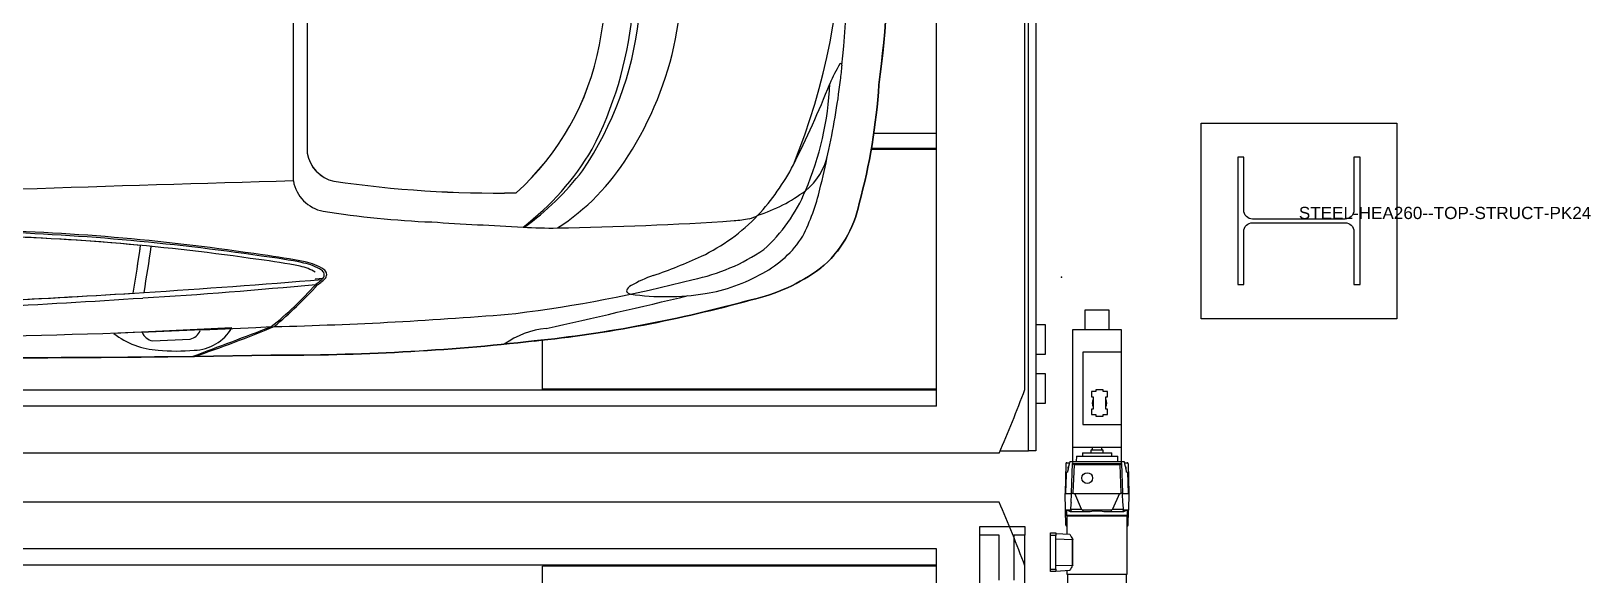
# Model space of a CAD drawing. Header units: millimetres. Extents: x 748 to 17792, y 1005 to 4889.
# Drawn here: x 9582.7 to 9901.5, y 1927.1 to 2038.3 of the extents above; entities that cross this region are included whole.
import ezdxf

# ---------------------------------------------------------------- set-up
doc = ezdxf.new("R2010")
doc.units = ezdxf.units.MM
doc.linetypes.add('PHANTOM', pattern=[12.7, 6.35, -1.27, 1.27, -1.27, 1.27, -1.27])
for name, color, linetype in [('PK24E', 7, 'Continuous'), ('PK24E-COMP-CAR', 7, 'Continuous'), ('PK24E-STRUCT-STEEL', 254, 'Continuous'), ('PKE24E-HIDDEN', 7, 'Continuous')]:
    doc.layers.add(name, color=color, linetype=linetype)
for name, color, linetype, true_color in [('PK24E-COMP-PALLET', 132, 'Continuous', 0x00b7c8), ('PK24E-HELPER', 253, 'PHANTOM', 0xa1a1a1), ('PK24E-SYS-LIFT', 31, 'Continuous', 0xffcc5a), ('PK24E-SYS-SHELF', 31, 'Continuous', 0xffcc5a)]:
    doc.layers.add(name, color=color, linetype=linetype, true_color=true_color)
doc.layers.add('PK24E-TTARROW', color=20, linetype='Continuous', lineweight=20, true_color=0xf54b32)
doc.styles.get("Standard").update_dxf_attribs({"font": 'arial.ttf'})

# ---------------------------------------------------------------- blocks, each defined once
blk = doc.blocks.new('ELIFTTT-CHASIS--TOP-COMP-PKE24')
at = {"layer": 'PK24E-SYS-LIFT'}
for p, q in [((279.75, 149.25), (279.75, 145.25)), ((284.75, 149.25), (279.75, 149.25)), ((284.75, 145.25), (284.75, 149.25)), ((277.25, 145.25), (277.25, 121.25)), ((287.25, 145.25), (277.25, 145.25)), ((287.25, 140.65), (287.25, 145.25)), ((287.25, 140.65), (279.35, 140.65)), ((279.35, 140.65), (279.35, 125.85)), ((287.25, 125.85), (287.25, 140.65)), ((281.1, 132.62), (281.1, 131.52)), ((282.02, 132.62), (281.1, 132.62)), ((281.1, 131.52), (281.48, 131.52)), ((281.48, 131.52), (281.48, 128.98)), ((283.48, 132.95), (282.02, 132.95)), ((282.02, 132.95), (282.02, 132.62)), ((283.48, 132.62), (283.48, 132.95)), ((284.4, 132.62), (283.48, 132.62)), ((284.02, 131.52), (284.4, 131.52)), ((284.02, 128.98), (284.02, 131.52)), ((284.4, 131.52), (284.4, 132.62)), ((281.1, 128.98), (281.1, 127.88)), ((281.48, 128.98), (281.1, 128.98)), ((281.1, 127.88), (282.02, 127.88)), ((282.02, 127.88), (282.02, 127.55)), ((282.02, 127.55), (283.48, 127.55)), ((283.48, 127.88), (284.4, 127.88)), ((283.48, 127.55), (283.48, 127.88)), ((284.4, 128.98), (284.02, 128.98)), ((284.4, 127.88), (284.4, 128.98)), ((279.35, 125.85), (287.25, 125.85)), ((287.25, 121.25), (287.25, 125.85)), ((277.25, 121.25), (287.25, 121.25)), ((277.25, 121.25), (277.25, 118.3)), ((281.25, 121.25), (281.25, 120.7)), ((283.25, 120.7), (283.25, 121.25)), ((287.25, 118.3), (287.25, 121.25)), ((276.06, 118.05), (276.61, 118.05)), ((276.68, 118.3), (277.28, 118.3)), ((277.28, 118.3), (277.26, 117.91)), ((277.28, 118.3), (287.22, 118.3)), ((278.03, 119.4), (277.97, 118.3)), ((278.03, 119.4), (286.47, 119.4)), ((279.25, 120.1), (279.25, 119.4)), ((279.25, 120.1), (285.25, 120.1)), ((281.1, 120.7), (281, 120.6)), ((281, 120.6), (281, 120.1)), ((283.5, 120.6), (281, 120.6)), ((281.1, 120.7), (283.4, 120.7)), ((283.5, 120.6), (283.4, 120.7)), ((283.5, 120.1), (283.5, 120.6)), ((285.25, 119.4), (285.25, 120.1)), ((286.53, 118.3), (286.47, 119.4)), ((287.24, 117.91), (287.22, 118.3)), ((287.22, 118.3), (287.82, 118.3)), ((287.89, 118.05), (288.44, 118.05)), ((275.86, 117.85), (275.75, 111.75)), ((275.94, 116.1), (275.79, 111.75)), ((275.96, 115.62), (275.92, 115.63)), ((275.94, 116.1), (276.18, 116.1)), ((277.04, 111.91), (277.26, 117.91)), ((277.55, 117.61), (277.26, 117.91)), ((277.26, 117.91), (287.24, 117.91)), ((277.55, 117.61), (277.34, 111.91)), ((286.95, 117.61), (277.55, 117.61)), ((287.24, 117.91), (286.95, 117.61)), ((287.16, 111.91), (286.95, 117.61)), ((287.24, 117.91), (287.46, 111.91)), ((288.32, 116.1), (288.56, 116.1)), ((288.71, 111.75), (288.56, 116.1)), ((288.64, 117.85), (288.75, 111.75)), ((275.67, 111.75), (275.73, 108.41)), ((275.67, 111.75), (277.04, 111.75)), ((275.88, 114.18), (275.91, 114.17)), ((276.97, 109.94), (277.03, 111.69)), ((277.03, 111.69), (277.34, 111.91)), ((277.04, 111.91), (277.03, 111.69)), ((277.41, 111.75), (277.34, 111.91)), ((277.41, 111.75), (277.69, 111.75)), ((279.06, 108.55), (277.69, 111.75)), ((277.69, 111.75), (286.81, 111.75)), ((286.81, 111.75), (285.44, 108.55)), ((286.81, 111.75), (287.09, 111.75)), ((287.09, 111.75), (287.16, 111.91)), ((287.47, 111.69), (287.16, 111.91)), ((287.46, 111.91), (287.47, 111.69)), ((287.46, 111.75), (288.83, 111.75)), ((287.53, 109.94), (287.47, 111.69)), ((288.77, 108.41), (288.83, 111.75)), ((275.73, 108.41), (276, 108.14)), ((275.73, 108.41), (276.78, 108.41)), ((276.78, 108.41), (277.13, 108)), ((276.83, 108.55), (279.06, 108.55)), ((279.06, 108.55), (279.3, 108.41)), ((279.3, 108.41), (285.2, 108.41)), ((279.3, 108.41), (279.43, 108)), ((285.2, 108.41), (285.07, 108)), ((285.2, 108.41), (285.44, 108.55)), ((285.44, 108.55), (287.67, 108.55)), ((287.72, 108.41), (287.37, 108)), ((287.72, 108.41), (288.77, 108.41)), ((288.5, 108.14), (288.77, 108.41)), ((275.86, 105.25), (275.81, 108.33)), ((276, 108.31), (276, 107.35)), ((276, 107.35), (288.5, 107.35)), ((276.1, 107.18), (276.1, 103.44)), ((276.1, 107.18), (282.25, 107.18)), ((277.13, 108), (276.81, 108)), ((279.43, 108), (277.13, 108)), ((280.85, 108), (279.43, 108)), ((282.25, 107.18), (288.4, 107.18)), ((285.07, 108), (283.65, 108)), ((287.37, 108), (285.07, 108)), ((287.69, 108), (287.37, 108)), ((288.4, 95.25), (288.4, 107.18)), ((288.5, 107.35), (288.5, 108.31)), ((288.64, 105.25), (288.69, 108.33)), ((272.75, 103.18), (272.75, 103.68)), ((272.75, 103.68), (273.85, 103.68)), ((272.75, 96.28), (272.75, 103.18)), ((273.85, 103.18), (272.75, 103.18)), ((273.85, 103.68), (273.85, 103.18)), ((273.85, 103.56), (276.71, 103.41)), ((273.85, 96.28), (273.85, 103.18)), ((273.85, 102.45), (277.25, 102.38)), ((276.06, 105.05), (276.1, 105.05)), ((277.25, 102.45), (277.25, 102.38)), ((277.25, 97.08), (277.25, 102.38)), ((277.25, 102.38), (277.25, 102.38)), ((277.3, 102.38), (277.25, 102.38)), ((277.3, 97.08), (277.3, 102.38)), ((288.4, 105.05), (288.44, 105.05)), ((272.75, 95.78), (272.75, 96.28)), ((272.75, 96.28), (273.85, 96.28)), ((273.85, 95.78), (272.75, 95.78)), ((273.85, 97), (277.25, 97.08)), ((273.85, 96.28), (273.85, 95.78)), ((273.85, 95.9), (276.71, 96.05)), ((276.1, 96.02), (276.1, 95.25)), ((277.25, 97.08), (277.25, 97.08)), ((277.25, 97.01), (277.25, 97.08)), ((277.3, 97.08), (277.25, 97.08)), ((276.1, 95.25), (288.4, 95.25)), ((276.2, 95.25), (276.2, 88.12)), ((288.3, 85.1), (288.3, 95.25))]:
    blk.add_line(p, q, dxfattribs=at)
for centre, radius in [((280.25, 114.91), 1.1), ((0, 0), 109)]:
    blk.add_circle(centre, radius, dxfattribs=at)
for centre, radius, start, end in [((282.75, 130.25), 1.5, 147.8509, 212.1491), ((282.75, 130.25), 1.5, 327.8509, 32.1491), ((276.06, 117.85), 0.2, 90, 179), ((288.44, 117.85), 0.2, 1, 90), ((276.75, 117), 0.45, 132.2453, 204.5747), ((287.75, 117), 0.45, 335.4253, 47.7547), ((276.06, 105.25), 0.2, 181, 270), ((276.2, 107.35), 0.2, 180, 240), ((282.25, 101.91), 6.25, 77.0707, 102.9293), ((288.3, 107.35), 0.2, 300, 0), ((288.44, 105.25), 0.2, 270, 359), ((282.25, 106.03), 6.15, 215.6016, 216.4055), ((282.25, 93.43), 6.15, 143.5945, 144.3984)]:
    blk.add_arc(centre, radius, start, end, dxfattribs=at)
for centre, major_axis, ratio, start_param, end_param in [((305.67, 111.06), (0, 29.91), 0.99939, 1.327153, 1.396535), ((258.83, 111.06), (0, 29.91), 0.99939, 4.886651, 4.956033), ((305.37, 85.52), (-26.34, 26.35), 0.507159, 0.207962, 0.215452), ((304.57, 27.64), (-17.65, 106.42), 0.210216, 0.652517, 0.672911), ((259.93, 27.64), (17.65, 106.42), 0.210212, 5.610299, 5.630699), ((259.13, 85.52), (26.34, 26.35), 0.507143, 6.067743, 6.075233), ((282.25, 105.66), (-4.43, 4.6), 0.92858, 1.214489, 1.388243), ((282.25, 93.8), (4.43, 4.6), 0.92858, 1.75335, 1.927104)]:
    blk.add_ellipse(centre, major_axis=major_axis, ratio=ratio, start_param=start_param, end_param=end_param, dxfattribs=at)
for points, knots in [([(282.09, 121.25), (282.11, 121.24), (282.16, 121.21), (282.25, 121.2), (282.34, 121.21), (282.39, 121.24), (282.41, 121.25)], [0, 0, 0, 0, 0.230406, 0.49981, 0.78779, 1, 1, 1, 1]), ([(276.68, 118.3), (276.68, 118.3), (276.67, 118.3), (276.67, 118.28), (276.67, 118.28)], [0, 0, 0, 0, 0.487803, 1, 1, 1, 1]), ([(287.83, 118.28), (287.83, 118.28), (287.83, 118.3), (287.82, 118.3), (287.82, 118.3)], [0, 0, 0, 0, 0.485402, 1, 1, 1, 1]), ([(275.89, 114.18), (275.89, 114.18), (275.89, 114.16), (275.89, 114.22), (275.9, 114.37), (275.9, 114.62), (275.9, 114.9), (275.91, 115.18), (275.91, 115.43), (275.92, 115.58), (275.92, 115.64), (275.92, 115.63), (275.92, 115.63)], [0, 0, 0, 0, 0.000422, 0.125216, 0.249969, 0.374831, 0.499914, 0.625089, 0.750116, 0.875001, 0.999834, 1, 1, 1, 1]), ([(275.92, 115.24), (275.92, 115.23), (275.92, 115.15), (275.91, 114.97), (275.9, 114.73), (275.9, 114.53), (275.9, 114.43), (275.9, 114.39)], [0, 0, 0, 0, 0.041978, 0.30628, 0.570431, 0.834353, 1, 1, 1, 1]), ([(275.92, 114.19), (275.92, 114.19), (275.93, 114.2), (275.94, 114.28), (275.96, 114.44), (275.97, 114.66), (275.99, 114.9), (275.99, 115.15), (275.99, 115.36), (275.98, 115.53), (275.97, 115.62), (275.97, 115.62), (275.96, 115.61)], [0, 0, 0, 0, 0.009511, 0.124894, 0.240611, 0.356456, 0.472081, 0.587302, 0.702221, 0.817124, 0.932235, 1, 1, 1, 1]), ([(276.24, 116.25), (276.23, 116.21), (276.21, 116.14), (276.19, 116.1), (276.19, 116.1), (276.18, 116.1)], [0, 0, 0, 0, 0.432931, 0.865827, 1, 1, 1, 1]), ([(288.32, 116.1), (288.31, 116.11), (288.29, 116.12), (288.28, 116.18), (288.27, 116.23), (288.26, 116.25)], [0, 0, 0, 0, 0.43316, 0.866317, 1, 1, 1, 1]), ([(275.9, 114.39), (275.9, 114.33), (275.9, 114.24), (275.91, 114.21), (275.91, 114.2)], [0, 0, 0, 0, 0.571187, 1, 1, 1, 1]), ([(276.81, 108), (276.72, 108.05), (276.5, 108.18), (276.29, 108.29), (276.15, 108.34), (276.07, 108.36), (276.03, 108.35), (276, 108.34), (276, 108.31), (276, 108.31)], [0, 0, 0, 0, 0.189659, 0.44506, 0.57653, 0.707999, 0.799497, 0.930008, 1, 1, 1, 1]), ([(288.5, 108.31), (288.5, 108.31), (288.5, 108.34), (288.48, 108.35), (288.42, 108.36), (288.34, 108.34), (288.23, 108.29), (288.09, 108.23), (287.92, 108.14), (287.77, 108.05), (287.69, 108)], [0, 0, 0, 0, 0.053259, 0.184632, 0.316005, 0.44367, 0.571338, 0.702705, 0.834078, 1, 1, 1, 1])]:
    blk.add_open_spline(points, degree=3, knots=knots, dxfattribs=at)
blk = doc.blocks.new('ELIFTTT-TT--TOP-COMP-PKE24')
at = {"layer": 'PK24E-SYS-LIFT'}
for p, q in [((258.3, 103.22), (258.3, 105)), ((258.3, 105), (267.5, 105)), ((262.25, 103.22), (258.3, 103.22)), ((258.3, -103.22), (258.3, 103.22)), ((262.25, 94), (262.25, 103.22)), ((267.5, 103.22), (265.25, 103.22)), ((265.25, 103.22), (265.25, 94)), ((267.5, 105), (267.5, 103.22)), ((267.5, -103.22), (267.5, 103.22))]:
    blk.add_line(p, q, dxfattribs=at)
blk.add_arc((0, 0), 109, 50.8258, 129.1742, dxfattribs=at)
blk = doc.blocks.new('*U56')
at = {"layer": 'PK24E-COMP-PALLET'}
for p, q in [((262.27, 110), (-262.27, 110)), ((249.45, 100.42), (-249.45, 100.42)), ((249.45, -100.42), (249.45, 100.42)), ((249.45, 97.11), (-249.45, 97.11)), ((168.92, 47.89), (168.92, 96.89)), ((249.45, 96.89), (168.92, 96.89)), ((267.5, -96.99), (267.5, 96.99))]:
    blk.add_line(p, q, dxfattribs=at)
blk.add_arc((7.5, 0), 277.5, 20.4566, 23.3531, dxfattribs=at)
blk = doc.blocks.new('STEEL-HEA260--TOP-STRUCT-PK24')
at = {"layer": 'PK24E-STRUCT-STEEL', "color": 8, "true_color": 0x808080}
blk.add_lwpolyline([(11.25, 13), (11.25, 2.175, -0.4142136), (9.45, 0.375), (-9.45, 0.375, -0.4142136), (-11.25, 2.175), (-11.25, 13), (-12.5, 13), (-12.5, -13), (-11.25, -13), (-11.25, -2.175, -0.4142136), (-9.45, -0.375), (9.45, -0.375, -0.4142136), (11.25, -2.175), (11.25, -13), (12.5, -13), (12.5, 13)], format="xyb", close=True, dxfattribs=at)
at = {"layer": 'PKE24E-HIDDEN'}
blk.add_attdef('COMP_TYPE', (0, 0.375), '', height=2.5, dxfattribs=at)
blk = doc.blocks.new('STEEL-HEA260-WPLATE-TOP-STRUCT-PK24')
at = {"layer": 'PK24E-STRUCT-STEEL', "color": 8, "true_color": 0x808080}
blk.add_lwpolyline([(-20, 20), (20, 20), (20, -20), (-20, -20)], close=True, dxfattribs=at)
blk.add_blockref('STEEL-HEA260--TOP-STRUCT-PK24', (0, 0)).add_auto_attribs({'COMP_TYPE': 'STEEL-HEA260--TOP-STRUCT-PK24'})
blk = doc.blocks.new('ELIFT-COLUMNS--TOP-COMP-PKE24')
blk.add_blockref('STEEL-HEA260-WPLATE-TOP-STRUCT-PK24', (323.5, 167.5))
blk = doc.blocks.new('TTARROW---TOP-DECOR-PK24')
at = {"layer": 'PK24E-TTARROW'}
for points in [[(0, 90), (0, 80), (-32.49, 89.27), (0, 110), (0, 100, -0.763437), (50.85, -86.11), (61.06, -72.77), (52.06, -73.42, 0.73095)], [(0, -90), (0, -80), (32.49, -89.27), (0, -110), (0, -100, -0.763437), (-50.85, 86.11), (-61.06, 72.77), (-52.06, 73.42, 0.73095)]]:
    blk.add_lwpolyline(points, format="xyb", close=True, dxfattribs=at)
blk = doc.blocks.new('ELIFTTT---TOP-SYS-PKE24')
for name in ['ELIFT-COLUMNS--TOP-COMP-PKE24', 'ELIFTTT-CHASIS--TOP-COMP-PKE24', 'ELIFTTT-TT--TOP-COMP-PKE24', '*U56', 'TTARROW---TOP-DECOR-PK24']:
    blk.add_blockref(name, (0, 0))
blk = doc.blocks.new('SEDAN---TOP-COMP-PKE24')
at = {"layer": 'PK24E-COMP-CAR'}
for p, q in [((120.81, 48.65), (120.81, -48.65)), ((122.48, -74.33), (124.09, -74.18)), ((123.8, -74.5), (124.09, -74.18)), ((105.43, -84.4), (81.33, -85.52)), ((89.22, -87.05), (96.9, -86.66)), ((97.78, -90.23), (113.41, -89.96))]:
    blk.add_line(p, q, dxfattribs=at)
blk.add_lwpolyline([(237.67, 34.67, -0.065564), (237.67, -34.67, -0.050927), (233.64, -58.91, -0.171896), (225.75, -72.2, -0.105095), (211.54, -78.64, -0.042052), (167.21, -87.06, -0.029408), (113.41, -89.96), (97.78, -90.23, -0.008053), (10.57, -90.02, -0.000309)], format="xyb", dxfattribs=at)
for points in [[(126.3, 54.38, 0.304088), (120.81, 48.65), (120.81, -48.65, 0.304088), (126.3, -54.38, 0.041268), (163.52, -56.77, 0.163886), (180.58, -26.5, 0.091893), (180.58, 26.5, 0.163886), (163.52, 56.77, 0.041268)], [(28.25, -65.14, -0.016235), (25.28, -80.15, 0.007485), (85.26, -77.28, 0.008624), (86.77, -67.51, 0.017199), (54.29, -65.56, 0.00745)]]:
    blk.add_lwpolyline(points, format="xyb", close=True, dxfattribs=at)
for centre, radius, start, end in [((38507.92, 0), 38389.96, 179.918916, 180.081084), ((94.81, 0), 135.38, 337.8449, 22.1551), ((-25.6, 0), 265.54, 352.4977, 7.5023), ((-71.6, 0.01), 303.27, 354.2027, 5.7986), ((37.61, 0), 145.4, 349.4993, 10.5007), ((53.43, 0), 144.91, 349.9468, 10.0532), ((119.54, -13.27), 69.51, 325.9045, 353.4721), ((111.67, -12.78), 75.95, 332.5201, 354.118), ((127.86, -11.49), 69.65, 327.2323, 348.5675), ((127.12, -16.32), 54.42, 311.9855, 349.2144), ((261.66, -49.18), 37.08, 149.535, 156.6011), ((229.84, -30.63), 0.284, 355.9295, 120.5444), ((188.44, -27.93), 41.78, 352.0368, 356.2762), ((32.35, 43.02), 210.09, 333.3982, 338.3592), ((165.67, -31.9), 62.01, 336.7954, 357.6378), ((75.67, -15.25), 155.25, 347.5134, 353.1679), ((116.96, -27.06), 120.95, 344.7321, 356.3936), ((127.83, -47.42), 7.13, 189.9413, 257.5968), ((131.82, -20.25), 54.69, 307.2793, 329.7223), ((146.89, -24.97), 46.36, 302.7788, 328.5085), ((214.75, -46.36), 12.73, 308.4394, 348.8754), ((73.91, -17.65), 156.47, 345.8133, 348.5098), ((131.89, -17.61), 56.95, 305.8299, 322.5588), ((176.71, -28.17), 49.14, 317.5289, 332.2489), ((396.89, -10097.96), 10047.5, 91.590564, 92.227959), ((125.55, -53), 7.66, 190.0225, 259.0962), ((159.36, 169.54), 226.34, 261.6002, 271.0528), ((202.54, -29.3), 33.7, 288.0019, 306.6671), ((191.91, -43.6), 33.28, 311.9228, 337.5064), ((185.1, -46.71), 41.56, 332.9036, 347.0915), ((154.02, 128.07), 190.95, 260.983, 267.6826), ((210.94, -54.42), 23.14, 309.78, 348.7944), ((250.68, 1623.18), 1689.13, 266.45713, 267.09063), ((161.23, 630.98), 695.01, 270.88715, 273.86379), ((184.17, -33.83), 39.83, 295.6291, 316.2848), ((205.84, -33.15), 29.38, 274.3401, 280.5052), ((209.09, -54.07), 8.25, 284.7657, 297.9391), ((42.27, -538.54), 473.13, 81.6511, 88.5442), ((40.47, -551.19), 486.69, 81.6074, 88.359), ((43.18, -517.82), 453.56, 81.3134, 88.577), ((170.81, 28.86), 92.82, 266.3802, 270.7269), ((204.14, -54.36), 21.21, 297.4968, 327.8494), ((-197.26, -28.6), 286.68, 350.2243, 352.2015), ((-192.67, -28.85), 284.29, 350.2213, 352.1425), ((98.59, -175.86), 106.94, 78.3574, 83.0636), ((98.5, -176.78), 108.13, 78.2929, 82.9977), ((156.6, 28.17), 107.67, 288.943, 294.5849), ((191.31, -34.66), 40.71, 281.9104, 304.123), ((98.54, -174.84), 105.16, 78.5605, 83.2148), ((117.61, -80.7), 9.1, 57.6101, 78.6417), ((118.02, -81.66), 10.75, 57.5586, 78.4549), ((118.64, -80.77), 10.03, 56.0997, 79.6476), ((123.26, -73.51), 1.07, 321.1273, 60.5509), ((123.66, -73.47), 1.17, 325.5974, 60.6486), ((196.47, -42.86), 34.98, 279.4052, 299.9476), ((203.48, -42), 37.52, 282.4051, 306.4029), ((19.59, 1003.28), 1083.66, 273.57799, 275.45346), ((-42.72, 1961.75), 2043.04, 273.65421, 274.67506), ((69.93, -29.14), 70.13, 308.3621, 318.6447), ((53.37, -12.12), 94.18, 310.1479, 317.6452), ((118.65, -69.33), 7.29, 302.6059, 314.9341), ((119.22, -69.61), 7.04, 302.1244, 320.0705), ((126.83, 208.42), 292.15, 277.2038, 284.4463), ((187.85, -77.41), 1.87, 115.6316, 160.7923), ((200.54, -99.37), 27.23, 109.2718, 119.7283), ((-33.65, 1742.8), 1825.08, 271.83642, 273.79719), ((-40.59, 1924.38), 2005.61, 271.8736, 273.66159), ((139.42, 180.22), 268.73, 275.937, 285.569), ((-246.73, 1783.89), 1914.22, 282.56403, 283.45609), ((186.57, -76.77), 0.494, 183.0503, 230.7487), ((187.48, -75.5), 2.05, 233.6169, 255.0797), ((194.18, -25.29), 52.7, 262.1069, 278.7289), ((94.27, 735.78), 820.14, 271.38523, 274.84015), ((0.75, 2315.17), 2401.94, 270.29908, 272.68948), ((91.15, -73.14), 15.8, 231.5942, 267.1664), ((89.88, -84.08), 3.04, 203.6954, 257.4879), ((96.44, -84.06), 2.64, 279.9688, 341.6978), ((-293.91, 966.2), 1126.56, 290.32308, 291.19875), ((97.45, -79.7), 9.26, 271.7798, 329.5538), ((7.29, 176.06), 281.25, 288.7702, 292.3189), ((171.42, -102.14), 17.73, 95.6452, 125.5224), ((94.26, -47.96), 41.15, 264.5788, 274.8541), ((115.73, 368.46), 458.42, 269.71, 276.4479), ((60.59, 2617.2), 2707.68, 268.94152, 270.78717)]:
    blk.add_arc(centre, radius, start, end, dxfattribs=at)
blk = doc.blocks.new('*U15')
at = {"layer": 'PK24E-COMP-PALLET'}
for p, q in [((249.45, -100.42), (249.45, 100.42)), ((267.5, -96.99), (267.5, 96.99)), ((249.45, -47.67), (236.14, -47.67)), ((249.45, -44.65), (236.63, -44.65)), ((249.45, -47.89), (236.1, -47.89)), ((168.92, -96.89), (168.92, -86.88)), ((249.45, -97.11), (-66.08, -97.11)), ((249.45, -96.89), (168.92, -96.89)), ((249.45, -100.42), (-64.64, -100.42)), ((262.27, -110), (-262.27, -110))]:
    blk.add_line(p, q, dxfattribs=at)
blk.add_arc((7.5, 0), 277.5, 336.6469, 339.5434, dxfattribs=at)
at = {"layer": 'PK24E'}
blk.add_blockref('SEDAN---TOP-COMP-PKE24', (0, 0), dxfattribs=at)
blk = doc.blocks.new('*U19')
at = {"layer": 'PK24E-HELPER'}
blk.add_point((275, -74), dxfattribs=at)
blk.add_point((275, -74), dxfattribs=at)
at = {"layer": 'PK24E-SYS-SHELF'}
for p, q in [((268.25, -109.5), (268.25, 811.98)), ((269.75, 796.8), (269.75, -109.5)), ((271.75, -83.75), (269.75, -83.75)), ((271.75, -89.75), (271.75, -83.75)), ((269.75, -89.75), (271.75, -89.75)), ((271.75, -93.75), (269.75, -93.75)), ((271.75, -99.75), (271.75, -93.75)), ((269.75, -99.75), (271.75, -99.75)), ((262.48, -109.5), (268.25, -109.5)), ((269.75, -109.5), (268.25, -109.5))]:
    blk.add_line(p, q, dxfattribs=at)
at = {"layer": 'PK24E'}
blk.add_blockref('*U15', (0, 0), dxfattribs=at)

msp = doc.modelspace()

# ---------------------------------------------------------------- block references
at = {"color": 50, "lineweight": 9}
for name, p in [('*U19', (9518.32, 2062)), ('ELIFTTT---TOP-SYS-PKE24', (9518.32, 1832))]:
    msp.add_blockref(name, p, dxfattribs=at)

doc.saveas('drawing.dxf')
